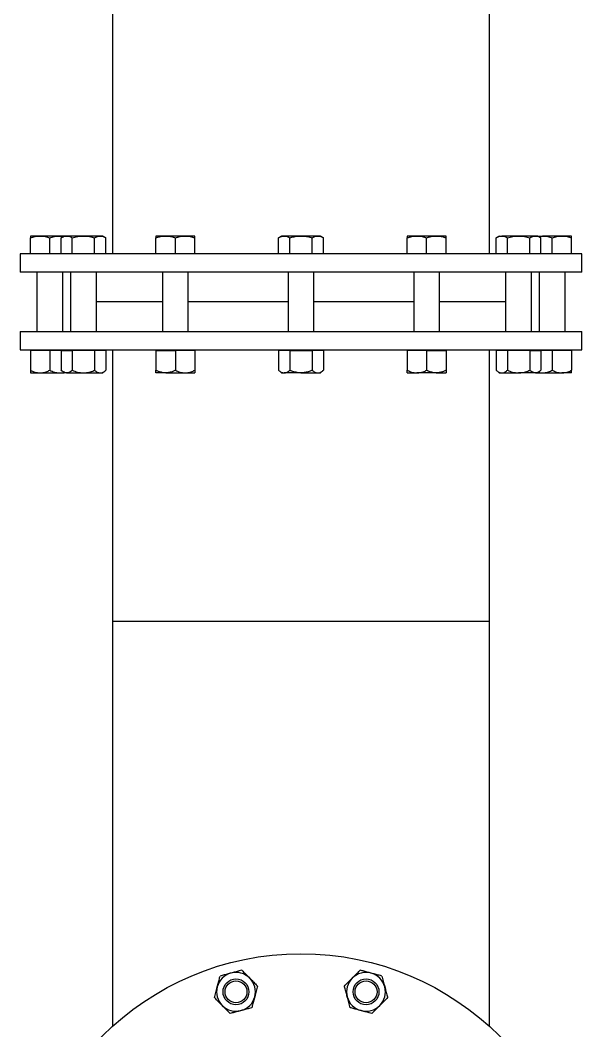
# Model space of a CAD drawing. Header units: inches. Extents: x 0.9 to 37.1, y -8.4 to 11.7.
# Drawn here: x 23.5604 to 23.7583, y 7.569 to 7.9251 of the extents above; entities that cross this region are included whole.
import ezdxf

# ---------------------------------------------------------------- set-up
doc = ezdxf.new("R2010")
doc.units = ezdxf.units.IN
doc.header["$MEASUREMENT"] = 0

msp = doc.modelspace()

# ---------------------------------------------------------------- linework, layer by layer
at = {"color": 7, "linetype": 'Continuous', "lineweight": 25}
for p, q in [((23.59292, 7.93835), (23.59292, 7.84278)), ((23.72573, 7.84278), (23.72573, 7.93835)), ((23.56737, 7.84907), (23.56395, 7.84907)), ((23.56395, 7.84278), (23.56395, 7.84846)), ((23.5742, 7.84907), (23.56737, 7.84907)), ((23.57078, 7.84278), (23.57078, 7.84846)), ((23.57581, 7.84907), (23.5742, 7.84907)), ((23.57581, 7.84907), (23.57475, 7.84846)), ((23.57475, 7.84278), (23.57475, 7.84846)), ((23.57673, 7.84907), (23.57581, 7.84907)), ((23.58264, 7.84907), (23.57673, 7.84907)), ((23.5787, 7.84278), (23.5787, 7.84846)), ((23.58856, 7.84907), (23.58264, 7.84907)), ((23.58659, 7.84278), (23.58659, 7.84846)), ((23.58948, 7.84907), (23.58856, 7.84907)), ((23.59053, 7.84846), (23.58948, 7.84907)), ((23.59053, 7.84278), (23.59053, 7.84846)), ((23.61164, 7.84907), (23.60822, 7.84907)), ((23.60822, 7.84278), (23.60822, 7.84846)), ((23.61847, 7.84907), (23.61164, 7.84907)), ((23.61505, 7.84278), (23.61505, 7.84846)), ((23.62189, 7.84907), (23.61847, 7.84907)), ((23.62189, 7.84278), (23.62189, 7.84846)), ((23.65249, 7.84907), (23.65143, 7.84846)), ((23.65143, 7.84278), (23.65143, 7.84846)), ((23.65341, 7.84907), (23.65249, 7.84907)), ((23.65932, 7.84907), (23.65341, 7.84907)), ((23.65538, 7.84278), (23.65538, 7.84846)), ((23.66524, 7.84907), (23.65932, 7.84907)), ((23.66327, 7.84278), (23.66327, 7.84846)), ((23.66616, 7.84907), (23.66524, 7.84907)), ((23.66721, 7.84846), (23.66616, 7.84907)), ((23.66721, 7.84278), (23.66721, 7.84846)), ((23.70018, 7.84907), (23.69676, 7.84907)), ((23.69676, 7.84278), (23.69676, 7.84846)), ((23.70701, 7.84907), (23.70018, 7.84907)), ((23.70359, 7.84278), (23.70359, 7.84846)), ((23.71043, 7.84907), (23.70701, 7.84907)), ((23.71043, 7.84278), (23.71043, 7.84846)), ((23.72917, 7.84907), (23.72811, 7.84846)), ((23.72811, 7.84278), (23.72811, 7.84846)), ((23.72917, 7.84907), (23.73008, 7.84907)), ((23.736, 7.84907), (23.73008, 7.84907)), ((23.73206, 7.84278), (23.73206, 7.84846)), ((23.74192, 7.84907), (23.736, 7.84907)), ((23.73995, 7.84278), (23.73995, 7.84846)), ((23.74284, 7.84907), (23.74192, 7.84907)), ((23.74389, 7.84846), (23.74284, 7.84907)), ((23.74284, 7.84907), (23.74445, 7.84907)), ((23.74307, 7.84894), (23.74445, 7.84907)), ((23.74389, 7.84278), (23.74389, 7.84846)), ((23.75128, 7.84907), (23.74445, 7.84907)), ((23.74787, 7.84278), (23.74787, 7.84846)), ((23.7547, 7.84907), (23.75128, 7.84907)), ((23.7547, 7.84278), (23.7547, 7.84846)), ((23.56037, 7.84278), (23.56037, 7.83627)), ((23.65932, 7.84278), (23.56037, 7.84278)), ((23.75828, 7.84278), (23.65932, 7.84278)), ((23.75828, 7.83627), (23.75828, 7.84278)), ((23.65932, 7.83627), (23.56037, 7.83627)), ((23.56622, 7.83627), (23.56622, 7.81544)), ((23.57534, 7.81544), (23.57534, 7.83627)), ((23.57809, 7.83627), (23.57809, 7.81544)), ((23.5872, 7.81544), (23.5872, 7.83627)), ((23.6105, 7.83627), (23.6105, 7.81544)), ((23.61961, 7.81544), (23.61961, 7.83627)), ((23.65477, 7.83627), (23.65477, 7.81544)), ((23.75828, 7.83627), (23.65932, 7.83627)), ((23.66388, 7.81544), (23.66388, 7.83627)), ((23.69904, 7.83627), (23.69904, 7.81544)), ((23.70815, 7.81544), (23.70815, 7.83627)), ((23.73145, 7.83627), (23.73145, 7.81544)), ((23.74056, 7.81544), (23.74056, 7.83627)), ((23.74331, 7.83627), (23.74331, 7.81544)), ((23.75242, 7.81544), (23.75242, 7.83627)), ((23.6105, 7.82585), (23.5872, 7.82585)), ((23.65477, 7.82585), (23.61961, 7.82585)), ((23.69904, 7.82585), (23.66388, 7.82585)), ((23.73145, 7.82585), (23.70815, 7.82585)), ((23.56037, 7.81544), (23.56037, 7.80893)), ((23.56037, 7.81544), (23.65932, 7.81544)), ((23.65932, 7.81544), (23.75828, 7.81544)), ((23.75828, 7.80893), (23.75828, 7.81544)), ((23.56037, 7.80893), (23.65932, 7.80893)), ((23.56395, 7.80893), (23.56395, 7.80876)), ((23.56737, 7.80876), (23.56395, 7.80876)), ((23.56395, 7.80876), (23.56395, 7.80176)), ((23.57078, 7.80876), (23.56737, 7.80876)), ((23.57078, 7.80876), (23.57078, 7.80176)), ((23.5742, 7.80876), (23.57078, 7.80876)), ((23.57475, 7.80876), (23.5742, 7.80876)), ((23.57475, 7.80876), (23.57475, 7.80176)), ((23.57475, 7.80876), (23.57673, 7.80876)), ((23.57581, 7.80893), (23.57581, 7.80876)), ((23.57673, 7.80876), (23.5787, 7.80876)), ((23.58264, 7.80876), (23.5787, 7.80876)), ((23.5787, 7.80876), (23.5787, 7.80176)), ((23.58659, 7.80876), (23.58264, 7.80876)), ((23.58659, 7.80876), (23.58659, 7.80176)), ((23.58856, 7.80876), (23.58659, 7.80876)), ((23.59053, 7.80876), (23.58856, 7.80876)), ((23.58948, 7.80876), (23.58948, 7.80893)), ((23.59053, 7.80876), (23.59053, 7.80176)), ((23.59292, 7.80893), (23.59292, 7.71335)), ((23.60822, 7.80893), (23.60822, 7.80876)), ((23.60822, 7.80876), (23.60822, 7.80176)), ((23.60822, 7.80876), (23.61164, 7.80876)), ((23.61164, 7.80876), (23.61505, 7.80876)), ((23.61847, 7.80876), (23.61505, 7.80876)), ((23.61505, 7.80876), (23.61505, 7.80176)), ((23.62189, 7.80876), (23.61847, 7.80876)), ((23.62189, 7.80876), (23.62189, 7.80893)), ((23.62189, 7.80876), (23.62189, 7.80176)), ((23.65341, 7.80876), (23.65143, 7.80876)), ((23.65143, 7.80876), (23.65143, 7.80176)), ((23.65249, 7.80893), (23.65249, 7.80876)), ((23.65538, 7.80876), (23.65341, 7.80876)), ((23.65538, 7.80876), (23.65538, 7.80176)), ((23.65538, 7.80876), (23.65932, 7.80876)), ((23.65932, 7.80893), (23.75828, 7.80893)), ((23.65932, 7.80876), (23.66327, 7.80876)), ((23.66524, 7.80876), (23.66327, 7.80876)), ((23.66327, 7.80876), (23.66327, 7.80176)), ((23.66721, 7.80876), (23.66524, 7.80876)), ((23.66616, 7.80876), (23.66616, 7.80893)), ((23.66721, 7.80876), (23.66721, 7.80176)), ((23.69676, 7.80893), (23.69676, 7.80876)), ((23.70018, 7.80876), (23.69676, 7.80876)), ((23.69676, 7.80876), (23.69676, 7.80176)), ((23.70359, 7.80876), (23.70018, 7.80876)), ((23.70359, 7.80876), (23.70359, 7.80176)), ((23.70359, 7.80876), (23.70701, 7.80876)), ((23.70701, 7.80876), (23.71043, 7.80876)), ((23.71043, 7.80876), (23.71043, 7.80893)), ((23.71043, 7.80876), (23.71043, 7.80176)), ((23.72573, 7.71335), (23.72573, 7.80893)), ((23.73008, 7.80876), (23.72811, 7.80876)), ((23.72811, 7.80876), (23.72811, 7.80176)), ((23.72917, 7.80893), (23.72917, 7.80876)), ((23.73206, 7.80876), (23.73008, 7.80876)), ((23.736, 7.80876), (23.73206, 7.80876)), ((23.73206, 7.80876), (23.73206, 7.80176)), ((23.73995, 7.80876), (23.736, 7.80876)), ((23.73995, 7.80876), (23.73995, 7.80176)), ((23.73995, 7.80876), (23.74192, 7.80876)), ((23.74192, 7.80876), (23.74389, 7.80876)), ((23.74284, 7.80876), (23.74284, 7.80893)), ((23.74445, 7.80876), (23.74389, 7.80876)), ((23.74389, 7.80876), (23.74389, 7.80176)), ((23.74787, 7.80876), (23.74445, 7.80876)), ((23.74787, 7.80876), (23.74787, 7.80176)), ((23.75128, 7.80876), (23.74787, 7.80876)), ((23.7547, 7.80876), (23.75128, 7.80876)), ((23.7547, 7.80876), (23.7547, 7.80893)), ((23.7547, 7.80876), (23.7547, 7.80176)), ((23.56395, 7.80084), (23.56737, 7.80084)), ((23.56737, 7.80084), (23.5742, 7.80084)), ((23.5742, 7.80084), (23.57562, 7.80101)), ((23.5742, 7.80084), (23.57581, 7.80084)), ((23.57475, 7.80176), (23.57581, 7.80084)), ((23.57673, 7.80084), (23.57581, 7.80084)), ((23.57673, 7.80084), (23.58264, 7.80084)), ((23.58264, 7.80084), (23.58856, 7.80084)), ((23.58856, 7.80084), (23.58948, 7.80084)), ((23.58948, 7.80084), (23.59053, 7.80176)), ((23.61164, 7.80084), (23.60822, 7.80084)), ((23.61164, 7.80084), (23.61847, 7.80084)), ((23.61847, 7.80084), (23.62189, 7.80084)), ((23.65143, 7.80176), (23.65249, 7.80084)), ((23.65249, 7.80084), (23.65341, 7.80084)), ((23.65932, 7.80084), (23.65341, 7.80084)), ((23.65932, 7.80084), (23.66524, 7.80084)), ((23.66524, 7.80084), (23.66616, 7.80084)), ((23.66616, 7.80084), (23.66721, 7.80176)), ((23.69676, 7.80084), (23.70018, 7.80084)), ((23.70701, 7.80084), (23.70018, 7.80084)), ((23.70701, 7.80084), (23.71043, 7.80084)), ((23.72811, 7.80176), (23.72917, 7.80084)), ((23.72917, 7.80084), (23.73008, 7.80084)), ((23.73008, 7.80084), (23.736, 7.80084)), ((23.74192, 7.80084), (23.736, 7.80084)), ((23.74192, 7.80084), (23.74284, 7.80084)), ((23.74284, 7.80084), (23.74389, 7.80176)), ((23.74284, 7.80084), (23.74445, 7.80084)), ((23.74445, 7.80084), (23.75128, 7.80084)), ((23.7547, 7.80084), (23.75128, 7.80084)), ((23.59292, 7.71335), (23.59292, 7.57058)), ((23.59292, 7.71335), (23.72573, 7.71335)), ((23.59292, 7.71335), (23.65932, 7.71335)), ((23.65932, 7.71335), (23.72573, 7.71335)), ((23.72573, 7.57058), (23.72573, 7.71335))]:
    msp.add_line(p, q, dxfattribs=at)
for centre, radius in [((23.65932, 7.49721), 0.09896), ((23.63641, 7.58273), 0.00456), ((23.63641, 7.58273), 0.00387), ((23.68224, 7.58273), 0.00456), ((23.68224, 7.58273), 0.00387)]:
    msp.add_circle(centre, radius, dxfattribs=at)
for centre, start, end in [((23.63641, 7.58273), 105, 165), ((23.63641, 7.58273), 45, 105), ((23.68224, 7.58273), 75, 135), ((23.68224, 7.58273), 15, 75), ((23.63641, 7.58273), 345, 45), ((23.68224, 7.58273), 135, 195), ((23.63641, 7.58273), 165, 225), ((23.68224, 7.58273), 315, 15), ((23.63641, 7.58273), 225, 285), ((23.63641, 7.58273), 285, 345), ((23.68224, 7.58273), 195, 255), ((23.68224, 7.58273), 255, 315)]:
    msp.add_arc(centre, 0.00683, start, end, dxfattribs=at)
for points, knots in [([(23.56395, 7.84846), (23.5645, 7.84863), (23.56562, 7.84898), (23.56678, 7.84904), (23.56737, 7.84907)], [0, 0, 0, 0, 0.495458, 1, 1, 1, 1]), ([(23.56395, 7.84907), (23.56395, 7.84905), (23.56395, 7.84901), (23.56395, 7.84875), (23.56395, 7.84854), (23.56395, 7.84846)], [0, 0, 0, 0, 0.389448, 0.784719, 1, 1, 1, 1]), ([(23.56737, 7.84907), (23.56745, 7.84907), (23.56806, 7.84907), (23.56922, 7.84893), (23.57026, 7.84862), (23.57078, 7.84846)], [0, 0, 0, 0, 0.070106, 0.530793, 1, 1, 1, 1]), ([(23.57078, 7.84846), (23.57134, 7.84863), (23.57246, 7.84898), (23.57361, 7.84904), (23.5742, 7.84907)], [0, 0, 0, 0, 0.495458, 1, 1, 1, 1]), ([(23.5742, 7.84907), (23.57428, 7.84907), (23.57474, 7.84907), (23.5752, 7.849), (23.57558, 7.84894)], [0, 0, 0, 0, 0.175224, 1, 1, 1, 1]), ([(23.57475, 7.84846), (23.575, 7.84859), (23.57549, 7.84885), (23.57616, 7.84905), (23.57657, 7.84907), (23.57673, 7.84907)], [0, 0, 0, 0, 0.380593, 0.764784, 1, 1, 1, 1]), ([(23.57673, 7.84907), (23.57699, 7.84905), (23.57751, 7.84901), (23.57817, 7.84875), (23.57856, 7.84854), (23.5787, 7.84846)], [0, 0, 0, 0, 0.389448, 0.784719, 1, 1, 1, 1]), ([(23.5787, 7.84846), (23.57934, 7.84863), (23.58063, 7.84898), (23.58197, 7.84904), (23.58264, 7.84907)], [0, 0, 0, 0, 0.495458, 1, 1, 1, 1]), ([(23.58264, 7.84907), (23.58274, 7.84907), (23.58345, 7.84907), (23.58478, 7.84893), (23.58598, 7.84862), (23.58659, 7.84846)], [0, 0, 0, 0, 0.070106, 0.530793, 1, 1, 1, 1]), ([(23.58659, 7.84846), (23.58691, 7.84863), (23.58756, 7.84898), (23.58822, 7.84904), (23.58856, 7.84907)], [0, 0, 0, 0, 0.495458, 1, 1, 1, 1]), ([(23.58856, 7.84907), (23.58861, 7.84907), (23.58896, 7.84907), (23.58963, 7.84893), (23.59023, 7.84862), (23.59053, 7.84846)], [0, 0, 0, 0, 0.070106, 0.530793, 1, 1, 1, 1]), ([(23.60822, 7.84846), (23.60864, 7.84859), (23.6095, 7.84885), (23.61065, 7.84905), (23.61136, 7.84907), (23.61164, 7.84907)], [0, 0, 0, 0, 0.380593, 0.764784, 1, 1, 1, 1]), ([(23.60822, 7.84907), (23.60822, 7.84907), (23.60822, 7.84907), (23.60822, 7.84893), (23.60822, 7.84862), (23.60822, 7.84846)], [0, 0, 0, 0, 0.070106, 0.530793, 1, 1, 1, 1]), ([(23.61164, 7.84907), (23.61209, 7.84905), (23.61299, 7.84901), (23.61413, 7.84875), (23.61481, 7.84854), (23.61505, 7.84846)], [0, 0, 0, 0, 0.389448, 0.784719, 1, 1, 1, 1]), ([(23.61505, 7.84846), (23.61561, 7.84863), (23.61673, 7.84898), (23.61789, 7.84904), (23.61847, 7.84907)], [0, 0, 0, 0, 0.495458, 1, 1, 1, 1]), ([(23.61847, 7.84907), (23.61855, 7.84907), (23.61916, 7.84907), (23.62032, 7.84893), (23.62136, 7.84862), (23.62189, 7.84846)], [0, 0, 0, 0, 0.070106, 0.530793, 1, 1, 1, 1]), ([(23.62189, 7.84846), (23.62189, 7.84863), (23.62189, 7.84898), (23.62189, 7.84904), (23.62189, 7.84907)], [0, 0, 0, 0, 0.495458, 1, 1, 1, 1]), ([(23.65143, 7.84846), (23.65175, 7.84863), (23.6524, 7.84898), (23.65307, 7.84904), (23.65341, 7.84907)], [0, 0, 0, 0, 0.495458, 1, 1, 1, 1]), ([(23.65341, 7.84907), (23.65345, 7.84907), (23.65381, 7.84907), (23.65447, 7.84893), (23.65508, 7.84862), (23.65538, 7.84846)], [0, 0, 0, 0, 0.070106, 0.530793, 1, 1, 1, 1]), ([(23.65538, 7.84846), (23.65587, 7.84859), (23.65686, 7.84885), (23.65818, 7.84905), (23.65901, 7.84907), (23.65932, 7.84907)], [0, 0, 0, 0, 0.380593, 0.764784, 1, 1, 1, 1]), ([(23.65932, 7.84907), (23.65984, 7.84905), (23.66089, 7.84901), (23.66221, 7.84875), (23.66299, 7.84854), (23.66327, 7.84846)], [0, 0, 0, 0, 0.389448, 0.784719, 1, 1, 1, 1]), ([(23.66327, 7.84846), (23.66359, 7.84863), (23.66424, 7.84898), (23.6649, 7.84904), (23.66524, 7.84907)], [0, 0, 0, 0, 0.495458, 1, 1, 1, 1]), ([(23.66524, 7.84907), (23.66529, 7.84907), (23.66564, 7.84907), (23.66631, 7.84893), (23.66691, 7.84862), (23.66721, 7.84846)], [0, 0, 0, 0, 0.070106, 0.530793, 1, 1, 1, 1]), ([(23.69676, 7.84846), (23.69732, 7.84863), (23.69844, 7.84898), (23.69959, 7.84904), (23.70018, 7.84907)], [0, 0, 0, 0, 0.495458, 1, 1, 1, 1]), ([(23.69676, 7.84907), (23.69676, 7.84907), (23.69676, 7.84907), (23.69676, 7.84893), (23.69676, 7.84862), (23.69676, 7.84846)], [0, 0, 0, 0, 0.070106, 0.530793, 1, 1, 1, 1]), ([(23.70018, 7.84907), (23.70026, 7.84907), (23.70087, 7.84907), (23.70203, 7.84893), (23.70307, 7.84862), (23.70359, 7.84846)], [0, 0, 0, 0, 0.0701057, 0.5307925, 1, 1, 1, 1]), ([(23.70359, 7.84846), (23.70402, 7.84859), (23.70487, 7.84885), (23.70602, 7.84905), (23.70674, 7.84907), (23.70701, 7.84907)], [0, 0, 0, 0, 0.380593, 0.764784, 1, 1, 1, 1]), ([(23.70701, 7.84907), (23.70746, 7.84905), (23.70837, 7.84901), (23.70951, 7.84875), (23.71019, 7.84854), (23.71043, 7.84846)], [0, 0, 0, 0, 0.389448, 0.784719, 1, 1, 1, 1]), ([(23.71043, 7.84846), (23.71043, 7.84863), (23.71043, 7.84898), (23.71043, 7.84904), (23.71043, 7.84907)], [0, 0, 0, 0, 0.495458, 1, 1, 1, 1]), ([(23.72811, 7.84846), (23.72843, 7.84863), (23.72908, 7.84898), (23.72975, 7.84904), (23.73008, 7.84907)], [0, 0, 0, 0, 0.495458, 1, 1, 1, 1]), ([(23.73008, 7.84907), (23.73013, 7.84907), (23.73049, 7.84907), (23.73115, 7.84893), (23.73175, 7.84862), (23.73206, 7.84846)], [0, 0, 0, 0, 0.070106, 0.530793, 1, 1, 1, 1]), ([(23.73206, 7.84846), (23.7327, 7.84863), (23.73399, 7.84898), (23.73533, 7.84904), (23.736, 7.84907)], [0, 0, 0, 0, 0.495458, 1, 1, 1, 1]), ([(23.736, 7.84907), (23.7361, 7.84907), (23.7368, 7.84907), (23.73814, 7.84893), (23.73934, 7.84862), (23.73995, 7.84846)], [0, 0, 0, 0, 0.070106, 0.530793, 1, 1, 1, 1]), ([(23.73995, 7.84846), (23.74019, 7.84859), (23.74069, 7.84885), (23.74135, 7.84905), (23.74176, 7.84907), (23.74192, 7.84907)], [0, 0, 0, 0, 0.380593, 0.764784, 1, 1, 1, 1]), ([(23.74192, 7.84907), (23.74218, 7.84905), (23.7427, 7.84901), (23.74336, 7.84875), (23.74375, 7.84854), (23.74389, 7.84846)], [0, 0, 0, 0, 0.389448, 0.784719, 1, 1, 1, 1]), ([(23.74445, 7.84907), (23.74453, 7.84907), (23.74514, 7.84907), (23.7463, 7.84893), (23.74734, 7.84862), (23.74787, 7.84846)], [0, 0, 0, 0, 0.070106, 0.530793, 1, 1, 1, 1]), ([(23.74787, 7.84846), (23.74842, 7.84863), (23.74954, 7.84898), (23.7507, 7.84904), (23.75128, 7.84907)], [0, 0, 0, 0, 0.495458, 1, 1, 1, 1]), ([(23.75128, 7.84907), (23.75136, 7.84907), (23.75198, 7.84907), (23.75313, 7.84893), (23.75417, 7.84862), (23.7547, 7.84846)], [0, 0, 0, 0, 0.0701057, 0.5307925, 1, 1, 1, 1]), ([(23.7547, 7.84846), (23.7547, 7.84859), (23.7547, 7.84885), (23.7547, 7.84905), (23.7547, 7.84907), (23.7547, 7.84907)], [0, 0, 0, 0, 0.380593, 0.764784, 1, 1, 1, 1]), ([(23.56395, 7.80176), (23.56448, 7.80152), (23.56556, 7.80103), (23.56674, 7.80085), (23.56735, 7.80084), (23.56737, 7.80084)], [0, 0, 0, 0, 0.484195, 0.986027, 1, 1, 1, 1]), ([(23.56395, 7.80176), (23.56395, 7.80162), (23.56395, 7.8013), (23.56395, 7.80093), (23.56395, 7.80087), (23.56395, 7.80084)], [0, 0, 0, 0, 0.2654708, 0.6280788, 1, 1, 1, 1]), ([(23.56737, 7.80084), (23.56784, 7.80088), (23.56882, 7.80095), (23.56995, 7.80136), (23.57059, 7.80167), (23.57078, 7.80176)], [0, 0, 0, 0, 0.406045, 0.826762, 1, 1, 1, 1]), ([(23.57078, 7.80176), (23.57131, 7.80152), (23.57239, 7.80103), (23.57358, 7.80085), (23.57418, 7.80084), (23.5742, 7.80084)], [0, 0, 0, 0, 0.484195, 0.986027, 1, 1, 1, 1]), ([(23.57673, 7.80084), (23.57668, 7.80084), (23.57639, 7.80085), (23.57583, 7.801), (23.57523, 7.80137), (23.57487, 7.80166), (23.57475, 7.80176)], [0, 0, 0, 0, 0.0662544, 0.4348867, 0.8140395, 1, 1, 1, 1]), ([(23.5787, 7.80176), (23.57853, 7.80162), (23.57814, 7.8013), (23.57748, 7.80093), (23.57698, 7.80087), (23.57673, 7.80084)], [0, 0, 0, 0, 0.265471, 0.628079, 1, 1, 1, 1]), ([(23.5787, 7.80176), (23.57931, 7.80152), (23.58056, 7.80103), (23.58193, 7.80085), (23.58263, 7.80084), (23.58264, 7.80084)], [0, 0, 0, 0, 0.4841952, 0.9860274, 1, 1, 1, 1]), ([(23.58264, 7.80084), (23.5832, 7.80088), (23.58432, 7.80095), (23.58563, 7.80136), (23.58637, 7.80167), (23.58659, 7.80176)], [0, 0, 0, 0, 0.406045, 0.826762, 1, 1, 1, 1]), ([(23.58659, 7.80176), (23.5869, 7.80152), (23.58752, 7.80103), (23.5882, 7.80085), (23.58855, 7.80084), (23.58856, 7.80084)], [0, 0, 0, 0, 0.484195, 0.986027, 1, 1, 1, 1]), ([(23.58856, 7.80084), (23.58884, 7.80088), (23.5894, 7.80095), (23.59005, 7.80136), (23.59043, 7.80167), (23.59053, 7.80176)], [0, 0, 0, 0, 0.406045, 0.826762, 1, 1, 1, 1]), ([(23.61164, 7.80084), (23.61156, 7.80084), (23.61105, 7.80085), (23.61009, 7.801), (23.60904, 7.80137), (23.60842, 7.80166), (23.60822, 7.80176)], [0, 0, 0, 0, 0.066254, 0.434887, 0.81404, 1, 1, 1, 1]), ([(23.60822, 7.80084), (23.60822, 7.80088), (23.60822, 7.80095), (23.60822, 7.80136), (23.60822, 7.80167), (23.60822, 7.80176)], [0, 0, 0, 0, 0.406045, 0.826762, 1, 1, 1, 1]), ([(23.61505, 7.80176), (23.61476, 7.80162), (23.61408, 7.8013), (23.61294, 7.80093), (23.61207, 7.80087), (23.61164, 7.80084)], [0, 0, 0, 0, 0.265471, 0.628079, 1, 1, 1, 1]), ([(23.61505, 7.80176), (23.61558, 7.80152), (23.61667, 7.80103), (23.61785, 7.80085), (23.61845, 7.80084), (23.61847, 7.80084)], [0, 0, 0, 0, 0.484195, 0.986027, 1, 1, 1, 1]), ([(23.61847, 7.80084), (23.61895, 7.80088), (23.61992, 7.80095), (23.62105, 7.80136), (23.6217, 7.80167), (23.62189, 7.80176)], [0, 0, 0, 0, 0.406045, 0.826762, 1, 1, 1, 1]), ([(23.62189, 7.80176), (23.62189, 7.80152), (23.62189, 7.80103), (23.62189, 7.80085), (23.62189, 7.80084), (23.62189, 7.80084)], [0, 0, 0, 0, 0.484195, 0.986027, 1, 1, 1, 1]), ([(23.65143, 7.80176), (23.65174, 7.80152), (23.65236, 7.80103), (23.65305, 7.80085), (23.6534, 7.80084), (23.65341, 7.80084)], [0, 0, 0, 0, 0.484195, 0.986027, 1, 1, 1, 1]), ([(23.65341, 7.80084), (23.65368, 7.80088), (23.65424, 7.80095), (23.6549, 7.80136), (23.65527, 7.80167), (23.65538, 7.80176)], [0, 0, 0, 0, 0.406045, 0.826762, 1, 1, 1, 1]), ([(23.65932, 7.80084), (23.65923, 7.80084), (23.65864, 7.80085), (23.65754, 7.801), (23.65632, 7.80137), (23.65561, 7.80166), (23.65538, 7.80176)], [0, 0, 0, 0, 0.066254, 0.434887, 0.81404, 1, 1, 1, 1]), ([(23.66327, 7.80176), (23.66293, 7.80162), (23.66214, 7.8013), (23.66083, 7.80093), (23.65983, 7.80087), (23.65932, 7.80084)], [0, 0, 0, 0, 0.2654708, 0.6280788, 1, 1, 1, 1]), ([(23.66327, 7.80176), (23.66358, 7.80152), (23.6642, 7.80103), (23.66488, 7.80085), (23.66523, 7.80084), (23.66524, 7.80084)], [0, 0, 0, 0, 0.484195, 0.986027, 1, 1, 1, 1]), ([(23.66524, 7.80084), (23.66552, 7.80088), (23.66608, 7.80095), (23.66673, 7.80136), (23.66711, 7.80167), (23.66721, 7.80176)], [0, 0, 0, 0, 0.406045, 0.826762, 1, 1, 1, 1]), ([(23.69676, 7.80176), (23.69729, 7.80152), (23.69837, 7.80103), (23.69956, 7.80085), (23.70016, 7.80084), (23.70018, 7.80084)], [0, 0, 0, 0, 0.484195, 0.986027, 1, 1, 1, 1]), ([(23.69676, 7.80084), (23.69676, 7.80088), (23.69676, 7.80095), (23.69676, 7.80136), (23.69676, 7.80167), (23.69676, 7.80176)], [0, 0, 0, 0, 0.406045, 0.826762, 1, 1, 1, 1]), ([(23.70018, 7.80084), (23.70066, 7.80088), (23.70163, 7.80095), (23.70276, 7.80136), (23.70341, 7.80167), (23.70359, 7.80176)], [0, 0, 0, 0, 0.406045, 0.826762, 1, 1, 1, 1]), ([(23.70701, 7.80084), (23.70693, 7.80084), (23.70642, 7.80085), (23.70547, 7.801), (23.70441, 7.80137), (23.7038, 7.80166), (23.70359, 7.80176)], [0, 0, 0, 0, 0.066254, 0.434887, 0.81404, 1, 1, 1, 1]), ([(23.71043, 7.80176), (23.71014, 7.80162), (23.70945, 7.8013), (23.70831, 7.80093), (23.70745, 7.80087), (23.70701, 7.80084)], [0, 0, 0, 0, 0.265471, 0.628079, 1, 1, 1, 1]), ([(23.71043, 7.80176), (23.71043, 7.80152), (23.71043, 7.80103), (23.71043, 7.80085), (23.71043, 7.80084), (23.71043, 7.80084)], [0, 0, 0, 0, 0.484195, 0.986027, 1, 1, 1, 1]), ([(23.72811, 7.80176), (23.72842, 7.80152), (23.72904, 7.80103), (23.72973, 7.80085), (23.73008, 7.80084), (23.73008, 7.80084)], [0, 0, 0, 0, 0.484195, 0.986027, 1, 1, 1, 1]), ([(23.73008, 7.80084), (23.73036, 7.80088), (23.73092, 7.80095), (23.73158, 7.80136), (23.73195, 7.80167), (23.73206, 7.80176)], [0, 0, 0, 0, 0.406045, 0.826762, 1, 1, 1, 1]), ([(23.73206, 7.80176), (23.73267, 7.80152), (23.73392, 7.80103), (23.73528, 7.80085), (23.73598, 7.80084), (23.736, 7.80084)], [0, 0, 0, 0, 0.484195, 0.986027, 1, 1, 1, 1]), ([(23.736, 7.80084), (23.73655, 7.80088), (23.73768, 7.80095), (23.73899, 7.80136), (23.73973, 7.80167), (23.73995, 7.80176)], [0, 0, 0, 0, 0.406045, 0.826762, 1, 1, 1, 1]), ([(23.74192, 7.80084), (23.74188, 7.80084), (23.74158, 7.80085), (23.74103, 7.801), (23.74042, 7.80137), (23.74006, 7.80166), (23.73995, 7.80176)], [0, 0, 0, 0, 0.0662544, 0.4348867, 0.8140395, 1, 1, 1, 1]), ([(23.74389, 7.80176), (23.74373, 7.80162), (23.74333, 7.8013), (23.74267, 7.80093), (23.74217, 7.80087), (23.74192, 7.80084)], [0, 0, 0, 0, 0.265471, 0.628079, 1, 1, 1, 1]), ([(23.74307, 7.80105), (23.74351, 7.80095), (23.74397, 7.80084), (23.74443, 7.80084), (23.74445, 7.80084)], [0, 0, 0, 0, 0.964532, 1, 1, 1, 1]), ([(23.74445, 7.80084), (23.74493, 7.80088), (23.7459, 7.80095), (23.74703, 7.80136), (23.74768, 7.80167), (23.74787, 7.80176)], [0, 0, 0, 0, 0.406045, 0.826762, 1, 1, 1, 1]), ([(23.74787, 7.80176), (23.7484, 7.80152), (23.74948, 7.80103), (23.75066, 7.80085), (23.75127, 7.80084), (23.75128, 7.80084)], [0, 0, 0, 0, 0.484195, 0.986027, 1, 1, 1, 1]), ([(23.75128, 7.80084), (23.75176, 7.80088), (23.75273, 7.80095), (23.75387, 7.80136), (23.75451, 7.80167), (23.7547, 7.80176)], [0, 0, 0, 0, 0.406045, 0.826762, 1, 1, 1, 1]), ([(23.7547, 7.80084), (23.7547, 7.80084), (23.7547, 7.80085), (23.7547, 7.801), (23.7547, 7.80137), (23.7547, 7.80166), (23.7547, 7.80176)], [0, 0, 0, 0, 0.066254, 0.434887, 0.81404, 1, 1, 1, 1]), ([(23.63464, 7.58933), (23.63455, 7.58931), (23.63398, 7.58916), (23.63292, 7.58887), (23.63174, 7.58856), (23.63105, 7.58837), (23.63083, 7.58831)], [0, 0, 0, 0, 0.066254, 0.434887, 0.81404, 1, 1, 1, 1]), ([(23.63845, 7.59035), (23.63813, 7.59027), (23.63736, 7.59006), (23.63609, 7.58972), (23.63513, 7.58946), (23.63464, 7.58933)], [0, 0, 0, 0, 0.265471, 0.628079, 1, 1, 1, 1]), ([(23.63845, 7.59035), (23.63888, 7.58992), (23.63977, 7.58904), (23.64073, 7.58807), (23.64123, 7.58758), (23.64124, 7.58757)], [0, 0, 0, 0, 0.484195, 0.986027, 1, 1, 1, 1]), ([(23.67741, 7.58757), (23.6778, 7.58796), (23.67859, 7.58875), (23.67952, 7.58967), (23.68004, 7.5902), (23.6802, 7.59035)], [0, 0, 0, 0, 0.406045, 0.826762, 1, 1, 1, 1]), ([(23.68401, 7.58933), (23.68392, 7.58936), (23.68335, 7.58951), (23.68229, 7.5898), (23.68111, 7.59011), (23.68042, 7.59029), (23.6802, 7.59035)], [0, 0, 0, 0, 0.066254, 0.434887, 0.81404, 1, 1, 1, 1]), ([(23.68782, 7.58831), (23.6875, 7.5884), (23.68673, 7.5886), (23.68546, 7.58894), (23.6845, 7.5892), (23.68401, 7.58933)], [0, 0, 0, 0, 0.265471, 0.628079, 1, 1, 1, 1]), ([(23.62981, 7.5845), (23.62995, 7.58503), (23.63024, 7.58612), (23.63058, 7.58738), (23.63077, 7.5881), (23.63083, 7.58831)], [0, 0, 0, 0, 0.406045, 0.826762, 1, 1, 1, 1]), ([(23.64124, 7.58757), (23.64163, 7.58717), (23.64242, 7.58638), (23.64335, 7.58546), (23.64388, 7.58493), (23.64403, 7.58478)], [0, 0, 0, 0, 0.406045, 0.826762, 1, 1, 1, 1]), ([(23.67462, 7.58478), (23.67505, 7.58521), (23.67593, 7.58609), (23.6769, 7.58706), (23.67739, 7.58755), (23.67741, 7.58757)], [0, 0, 0, 0, 0.484195, 0.986027, 1, 1, 1, 1]), ([(23.68782, 7.58831), (23.68798, 7.58772), (23.6883, 7.58651), (23.68865, 7.5852), (23.68884, 7.58452), (23.68884, 7.5845)], [0, 0, 0, 0, 0.4841952, 0.9860274, 1, 1, 1, 1]), ([(23.62879, 7.58069), (23.62894, 7.58128), (23.62927, 7.58249), (23.62962, 7.58381), (23.6298, 7.58448), (23.62981, 7.5845)], [0, 0, 0, 0, 0.484195, 0.986027, 1, 1, 1, 1]), ([(23.64403, 7.58478), (23.64387, 7.58418), (23.64355, 7.58298), (23.64319, 7.58166), (23.64301, 7.58098), (23.64301, 7.58096)], [0, 0, 0, 0, 0.484195, 0.986027, 1, 1, 1, 1]), ([(23.67564, 7.58096), (23.6755, 7.5815), (23.67521, 7.58258), (23.67487, 7.58385), (23.67467, 7.58457), (23.67462, 7.58478)], [0, 0, 0, 0, 0.406045, 0.826762, 1, 1, 1, 1]), ([(23.68884, 7.5845), (23.68898, 7.58397), (23.68927, 7.58288), (23.68961, 7.58162), (23.68981, 7.5809), (23.68986, 7.58069)], [0, 0, 0, 0, 0.406045, 0.826762, 1, 1, 1, 1]), ([(23.63158, 7.5779), (23.63119, 7.57829), (23.63039, 7.57909), (23.62947, 7.58001), (23.62894, 7.58054), (23.62879, 7.58069)], [0, 0, 0, 0, 0.406045, 0.826762, 1, 1, 1, 1]), ([(23.63437, 7.57511), (23.63393, 7.57555), (23.63305, 7.57643), (23.63208, 7.57739), (23.63159, 7.57789), (23.63158, 7.5779)], [0, 0, 0, 0, 0.484195, 0.986027, 1, 1, 1, 1]), ([(23.64301, 7.58096), (23.64286, 7.58043), (23.64257, 7.57935), (23.64224, 7.57808), (23.64204, 7.57736), (23.64199, 7.57715)], [0, 0, 0, 0, 0.406045, 0.826762, 1, 1, 1, 1]), ([(23.67666, 7.57715), (23.6765, 7.57775), (23.67618, 7.57895), (23.67583, 7.58027), (23.67564, 7.58095), (23.67564, 7.58096)], [0, 0, 0, 0, 0.484195, 0.986027, 1, 1, 1, 1]), ([(23.68707, 7.5779), (23.68668, 7.57751), (23.68589, 7.57672), (23.68496, 7.57579), (23.68444, 7.57527), (23.68428, 7.57511)], [0, 0, 0, 0, 0.406045, 0.826762, 1, 1, 1, 1]), ([(23.68986, 7.58069), (23.68943, 7.58026), (23.68854, 7.57937), (23.68758, 7.57841), (23.68709, 7.57791), (23.68707, 7.5779)], [0, 0, 0, 0, 0.484195, 0.986027, 1, 1, 1, 1]), ([(23.63818, 7.57613), (23.63809, 7.57611), (23.63752, 7.57596), (23.63645, 7.57567), (23.63528, 7.57536), (23.63459, 7.57517), (23.63437, 7.57511)], [0, 0, 0, 0, 0.066254, 0.434887, 0.81404, 1, 1, 1, 1]), ([(23.64199, 7.57715), (23.64166, 7.57707), (23.6409, 7.57686), (23.63963, 7.57652), (23.63866, 7.57626), (23.63818, 7.57613)], [0, 0, 0, 0, 0.265471, 0.628079, 1, 1, 1, 1]), ([(23.68047, 7.57613), (23.68038, 7.57616), (23.67981, 7.57631), (23.67875, 7.57659), (23.67757, 7.57691), (23.67689, 7.57709), (23.67666, 7.57715)], [0, 0, 0, 0, 0.066254, 0.434887, 0.81404, 1, 1, 1, 1]), ([(23.68428, 7.57511), (23.68396, 7.5752), (23.6832, 7.5754), (23.68192, 7.57574), (23.68096, 7.576), (23.68047, 7.57613)], [0, 0, 0, 0, 0.2654708, 0.6280788, 1, 1, 1, 1])]:
    msp.add_open_spline(points, degree=3, knots=knots, dxfattribs=at)

doc.saveas('drawing.dxf')
